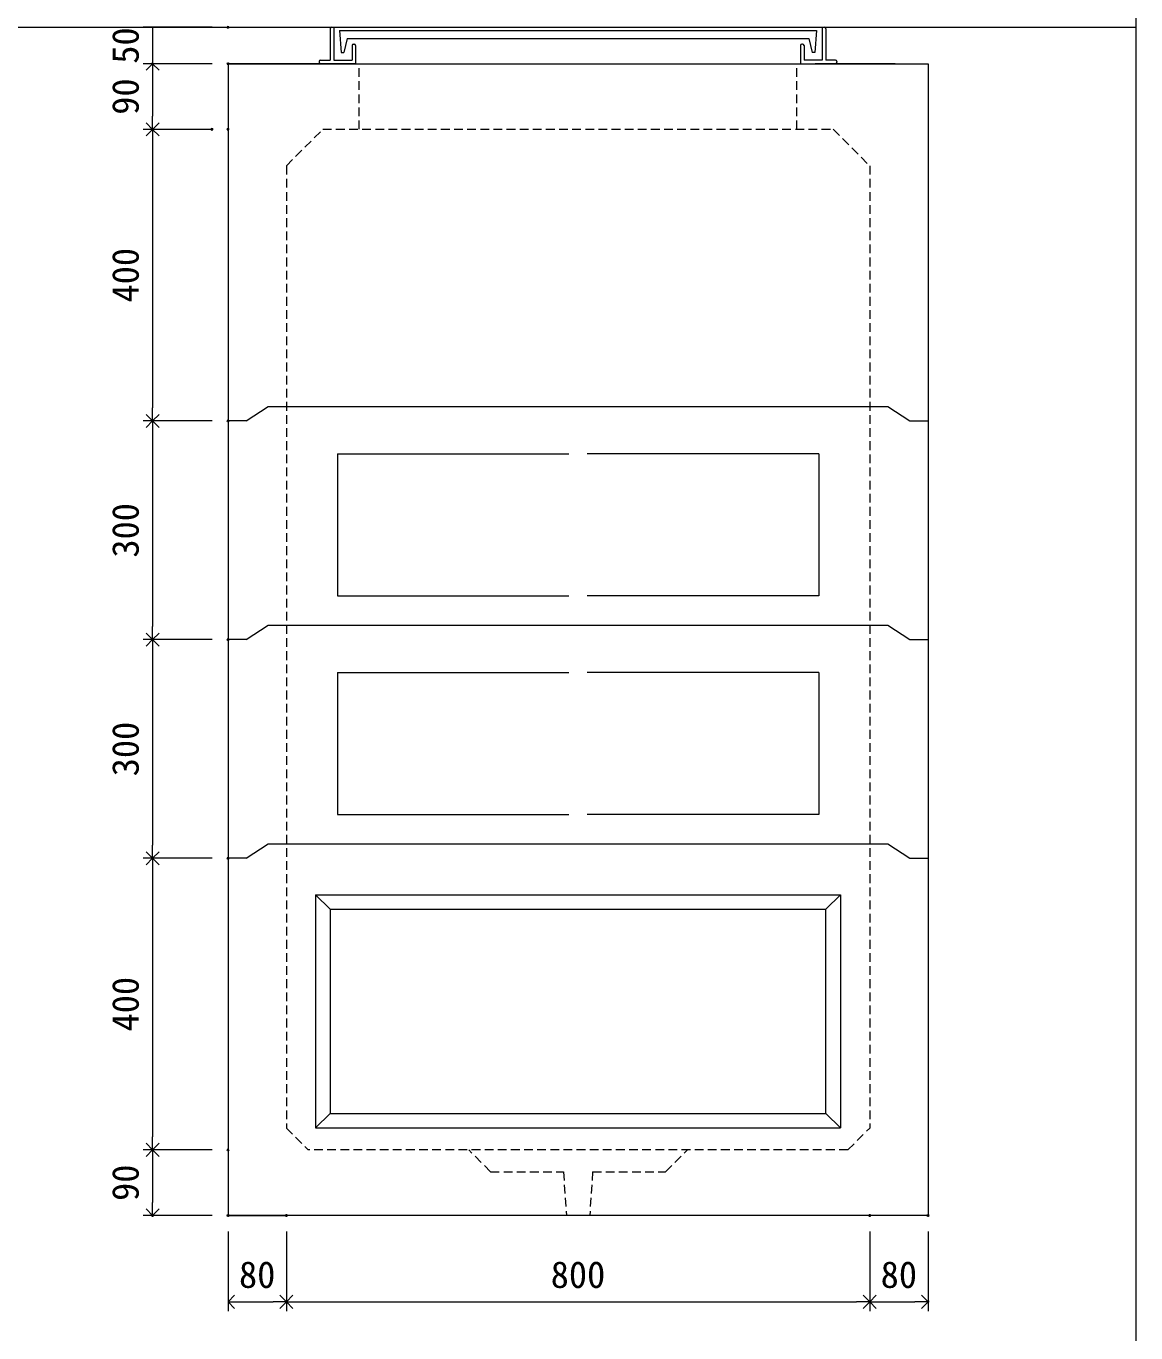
# Model space of a CAD drawing. Units: millimetres, scale not verified. Extents: x -4890 to 18490, y -2335 to 2335.
# Drawn here: x 3368 to 4890, y -1166 to 627 of the extents above; entities that cross this region are included whole.
import ezdxf
from ezdxf.enums import TextEntityAlignment as Align

# ---------------------------------------------------------------- set-up
doc = ezdxf.new("R2010")
doc.units = ezdxf.units.MM
doc.header["$LTSCALE"] = 10
doc.header["$PDMODE"] = 32
doc.header["$PDSIZE"] = 2
doc.linetypes.add('DASHED1', pattern=[1.8, 1.2, -0.6])
doc.linetypes.add('USER2', pattern=[50.8, 31.75, -6.35, 6.35, -6.35])
doc.layers.add('0-1_Defpoints', color=7, linetype='Continuous')
for name, color, linetype, lineweight in [('0-2_waku', 7, 'Continuous', 18), ('0-3_gaikei', 7, 'Continuous', 18), ('0-4_kakure', 7, 'DASHED1', 5), ('0-5_sunpou', 7, 'Continuous', 5), ('0-9_uchigawa', 6, 'Continuous', 18), ('0-B_futa', 3, 'Continuous', 18), ('0-C_GL', 4, 'Continuous', 18), ('1-3_uchigawa2', 6, 'USER2', 18)]:
    doc.layers.add(name, color=color, linetype=linetype, lineweight=lineweight)
doc.styles.add('ＭＳ ゴシック', font='')
doc.styles.get('ＭＳ ゴシック').set_extended_font_data('MS Gothic')

# ---------------------------------------------------------------- blocks, each defined once
blk = doc.blocks.new('_Open90')
at = {"layer": '0-5_sunpou'}
blk.add_line((0, 0), (-1, 0), dxfattribs=at)
blk.add_lwpolyline([(-0.5, 0.5), (0, 0), (-0.5, -0.5)], dxfattribs=at)
blk = doc.blocks.new('D104')
at = {"layer": '0-1_Defpoints'}
for p in [(5092.32, 2744.36), (4988.83, 2654.36), (5092.32, 2654.36)]:
    blk.add_point(p, dxfattribs=at)
at = {"layer": '0-5_sunpou'}
for p, q in [((5070.32, 2744.36), (4975.83, 2744.36)), ((4988.83, 2726.36), (4988.83, 2672.36)), ((5070.32, 2654.36), (4975.83, 2654.36))]:
    blk.add_line(p, q, dxfattribs=at)
at = {"layer": '0-5_sunpou', "xscale": 18, "yscale": 18}
for p, rotation in [((4988.83, 2744.36), 90), ((4988.83, 2654.36), 270)]:
    blk.add_blockref('_Open90', p, dxfattribs=dict(at, rotation=rotation))
at = {"layer": '0-5_sunpou', "style": 'ＭＳ ゴシック'}
blk.add_text('90', height=36.66, rotation=90, dxfattribs=at).set_placement((4980.83, 2674.36), align=Align.BOTTOM_LEFT)
blk = doc.blocks.new('D105')
at = {"layer": '0-1_Defpoints'}
for p in [(5070.32, 2654.36), (4988.83, 2254.36), (5092.32, 2254.36)]:
    blk.add_point(p, dxfattribs=at)
at = {"layer": '0-5_sunpou'}
for p, q in [((5048.32, 2654.36), (4975.83, 2654.36)), ((4988.83, 2636.36), (4988.83, 2272.36)), ((5070.32, 2254.36), (4975.83, 2254.36))]:
    blk.add_line(p, q, dxfattribs=at)
at = {"layer": '0-5_sunpou', "xscale": 18, "yscale": 18}
for p, rotation in [((4988.83, 2654.36), 90), ((4988.83, 2254.36), 270)]:
    blk.add_blockref('_Open90', p, dxfattribs=dict(at, rotation=rotation))
at = {"layer": '0-5_sunpou', "style": 'ＭＳ ゴシック'}
blk.add_text('400', height=36.66, rotation=90, dxfattribs=at).set_placement((4980.83, 2416.86), align=Align.BOTTOM_LEFT)
blk = doc.blocks.new('D106')
at = {"layer": '0-1_Defpoints'}
for p in [(5092.32, 2254.36), (4988.83, 1954.36), (5092.32, 1954.36)]:
    blk.add_point(p, dxfattribs=at)
at = {"layer": '0-5_sunpou'}
for p, q in [((5070.32, 2254.36), (4975.83, 2254.36)), ((4988.83, 2236.36), (4988.83, 1972.36)), ((5070.32, 1954.36), (4975.83, 1954.36))]:
    blk.add_line(p, q, dxfattribs=at)
at = {"layer": '0-5_sunpou', "xscale": 18, "yscale": 18}
for p, rotation in [((4988.83, 2254.36), 90), ((4988.83, 1954.36), 270)]:
    blk.add_blockref('_Open90', p, dxfattribs=dict(at, rotation=rotation))
at = {"layer": '0-5_sunpou', "style": 'ＭＳ ゴシック'}
blk.add_text('300', height=36.66, rotation=90, dxfattribs=at).set_placement((4980.83, 2066.86), align=Align.BOTTOM_LEFT)
blk = doc.blocks.new('D107')
at = {"layer": '0-1_Defpoints'}
for p in [(5092.32, 1954.36), (4988.83, 1654.36), (5092.32, 1654.36)]:
    blk.add_point(p, dxfattribs=at)
at = {"layer": '0-5_sunpou'}
for p, q in [((5070.32, 1954.36), (4975.83, 1954.36)), ((4988.83, 1936.36), (4988.83, 1672.36)), ((5070.32, 1654.36), (4975.83, 1654.36))]:
    blk.add_line(p, q, dxfattribs=at)
at = {"layer": '0-5_sunpou', "xscale": 18, "yscale": 18}
for p, rotation in [((4988.83, 1954.36), 90), ((4988.83, 1654.36), 270)]:
    blk.add_blockref('_Open90', p, dxfattribs=dict(at, rotation=rotation))
at = {"layer": '0-5_sunpou', "style": 'ＭＳ ゴシック'}
blk.add_text('300', height=36.66, rotation=90, dxfattribs=at).set_placement((4980.83, 1766.86), align=Align.BOTTOM_LEFT)
blk = doc.blocks.new('D86')
at = {"layer": '0-1_Defpoints'}
for p in [(5092.32, 2794.36), (4988.83, 2744.36), (5092.32, 2744.36)]:
    blk.add_point(p, dxfattribs=at)
at = {"layer": '0-5_sunpou'}
for p, q in [((5070.32, 2794.36), (4975.83, 2794.36)), ((4988.83, 2794.36), (4988.83, 2744.36)), ((5070.32, 2744.36), (4975.83, 2744.36))]:
    blk.add_line(p, q, dxfattribs=at)
at = {"layer": '0-5_sunpou', "style": 'ＭＳ ゴシック'}
blk.add_text('50', height=36.66, rotation=90, dxfattribs=at).set_placement((4980.83, 2744.36), align=Align.BOTTOM_LEFT)
blk = doc.blocks.new('D119')
at = {"layer": '0-1_Defpoints'}
for p in [(5092.32, 1654.36), (4988.83, 1254.36), (5092.32, 1254.36)]:
    blk.add_point(p, dxfattribs=at)
at = {"layer": '0-5_sunpou'}
for p, q in [((5070.32, 1654.36), (4975.83, 1654.36)), ((4988.83, 1636.36), (4988.83, 1272.36)), ((5070.32, 1254.36), (4975.83, 1254.36))]:
    blk.add_line(p, q, dxfattribs=at)
at = {"layer": '0-5_sunpou', "xscale": 18, "yscale": 18}
for p, rotation in [((4988.83, 1654.36), 90), ((4988.83, 1254.36), 270)]:
    blk.add_blockref('_Open90', p, dxfattribs=dict(at, rotation=rotation))
at = {"layer": '0-5_sunpou', "style": 'ＭＳ ゴシック'}
blk.add_text('400', height=36.66, rotation=90, dxfattribs=at).set_placement((4980.83, 1416.86), align=Align.BOTTOM_LEFT)
blk = doc.blocks.new('D120')
at = {"layer": '0-1_Defpoints'}
for p in [(5092.32, 1254.36), (4988.83, 1164.36), (5092.32, 1164.36)]:
    blk.add_point(p, dxfattribs=at)
at = {"layer": '0-5_sunpou'}
for p, q in [((5070.32, 1254.36), (4975.83, 1254.36)), ((4988.83, 1236.36), (4988.83, 1182.36)), ((5070.32, 1164.36), (4975.83, 1164.36))]:
    blk.add_line(p, q, dxfattribs=at)
at = {"layer": '0-5_sunpou', "xscale": 18, "yscale": 18}
for p, rotation in [((4988.83, 1254.36), 90), ((4988.83, 1164.36), 270)]:
    blk.add_blockref('_Open90', p, dxfattribs=dict(at, rotation=rotation))
at = {"layer": '0-5_sunpou', "style": 'ＭＳ ゴシック'}
blk.add_text('90', height=36.66, rotation=90, dxfattribs=at).set_placement((4980.83, 1184.36), align=Align.BOTTOM_LEFT)
blk = doc.blocks.new('D121')
at = {"layer": '0-1_Defpoints'}
for p in [(5092.32, 1164.36), (5172.32, 1164.36), (5172.32, 1045.97)]:
    blk.add_point(p, dxfattribs=at)
at = {"layer": '0-5_sunpou'}
for p, q in [((5092.32, 1142.36), (5092.32, 1032.97)), ((5172.32, 1142.36), (5172.32, 1032.97)), ((5110.32, 1045.97), (5154.32, 1045.97))]:
    blk.add_line(p, q, dxfattribs=at)
at = {"layer": '0-5_sunpou', "xscale": 18, "yscale": 18, "rotation": 180}
blk.add_blockref('_Open90', (5092.32, 1045.97), dxfattribs=at)
at = {"layer": '0-5_sunpou', "xscale": 18, "yscale": 18}
blk.add_blockref('_Open90', (5172.32, 1045.97), dxfattribs=at)
at = {"layer": '0-5_sunpou', "style": 'ＭＳ ゴシック'}
blk.add_text('80', height=36.66, dxfattribs=at).set_placement((5107.32, 1053.97), align=Align.BOTTOM_LEFT)
blk = doc.blocks.new('D122')
at = {"layer": '0-1_Defpoints'}
for p in [(5172.32, 1164.36), (5972.32, 1164.36), (5972.32, 1045.97)]:
    blk.add_point(p, dxfattribs=at)
at = {"layer": '0-5_sunpou'}
for p, q in [((5172.32, 1142.36), (5172.32, 1032.97)), ((5972.32, 1142.36), (5972.32, 1032.97)), ((5190.32, 1045.97), (5954.32, 1045.97))]:
    blk.add_line(p, q, dxfattribs=at)
at = {"layer": '0-5_sunpou', "xscale": 18, "yscale": 18, "rotation": 180}
blk.add_blockref('_Open90', (5172.32, 1045.97), dxfattribs=at)
at = {"layer": '0-5_sunpou', "xscale": 18, "yscale": 18}
blk.add_blockref('_Open90', (5972.32, 1045.97), dxfattribs=at)
at = {"layer": '0-5_sunpou', "style": 'ＭＳ ゴシック'}
blk.add_text('800', height=36.66, dxfattribs=at).set_placement((5534.82, 1053.97), align=Align.BOTTOM_LEFT)
blk = doc.blocks.new('D123')
at = {"layer": '0-1_Defpoints'}
for p in [(5972.32, 1164.36), (6052.32, 1164.36), (6052.32, 1045.97)]:
    blk.add_point(p, dxfattribs=at)
at = {"layer": '0-5_sunpou'}
for p, q in [((5972.32, 1142.36), (5972.32, 1032.97)), ((6052.32, 1142.36), (6052.32, 1032.97)), ((5990.32, 1045.97), (6034.32, 1045.97))]:
    blk.add_line(p, q, dxfattribs=at)
at = {"layer": '0-5_sunpou', "xscale": 18, "yscale": 18, "rotation": 180}
blk.add_blockref('_Open90', (5972.32, 1045.97), dxfattribs=at)
at = {"layer": '0-5_sunpou', "xscale": 18, "yscale": 18}
blk.add_blockref('_Open90', (6052.32, 1045.97), dxfattribs=at)
at = {"layer": '0-5_sunpou', "style": 'ＭＳ ゴシック'}
blk.add_text('80', height=36.66, dxfattribs=at).set_placement((5987.32, 1053.97), align=Align.BOTTOM_LEFT)

msp = doc.modelspace()

# ---------------------------------------------------------------- linework, layer by layer
at = {"layer": '0-2_waku'}
msp.add_line((4889.94, 2335.39), (4889.94, -1939.61), dxfattribs=at)
at = {"layer": '0-3_gaikei'}
for p, q in [((3644.94, 575.39), (3644.94, -1004.61)), ((3644.94, 575.39), (4604.94, 575.39)), ((3689.94, 575.39), (3799.94, 575.39)), ((3724.94, 575.39), (4524.94, 575.39)), ((4559.94, 575.39), (4449.94, 575.39)), ((4604.94, 575.39), (4604.94, -1004.61)), ((3669.94, 85.39), (3699.94, 105.39)), ((3669.94, 85.39), (3699.94, 105.39)), ((3699.94, 105.39), (4549.94, 105.39)), ((4549.94, 105.39), (4579.94, 85.39)), ((4549.94, 105.39), (4579.94, 85.39)), ((3669.94, 85.39), (3644.94, 85.39)), ((3669.94, 85.39), (3644.94, 85.39)), ((4579.94, 85.39), (4604.94, 85.39)), ((4579.94, 85.39), (4604.94, 85.39)), ((3669.94, -214.61), (3699.94, -194.61)), ((3669.94, -214.61), (3699.94, -194.61)), ((3669.94, -214.61), (3699.94, -194.61)), ((3669.94, -214.61), (3699.94, -194.61)), ((3699.94, -194.61), (4549.94, -194.61)), ((4549.94, -194.61), (4579.94, -214.61)), ((4549.94, -194.61), (4579.94, -214.61)), ((4549.94, -194.61), (4579.94, -214.61)), ((4549.94, -194.61), (4579.94, -214.61)), ((3669.94, -214.61), (3644.94, -214.61)), ((3669.94, -214.61), (3644.94, -214.61)), ((3669.94, -214.61), (3644.94, -214.61)), ((3669.94, -214.61), (3644.94, -214.61)), ((4579.94, -214.61), (4604.94, -214.61)), ((4579.94, -214.61), (4604.94, -214.61)), ((4579.94, -214.61), (4604.94, -214.61)), ((4579.94, -214.61), (4604.94, -214.61)), ((3669.94, -514.61), (3699.94, -494.61)), ((3669.94, -514.61), (3699.94, -494.61)), ((3699.94, -494.61), (4549.94, -494.61)), ((4549.94, -494.61), (4579.94, -514.61)), ((4549.94, -494.61), (4579.94, -514.61)), ((3669.94, -514.61), (3644.94, -514.61)), ((3669.94, -514.61), (3644.94, -514.61)), ((4579.94, -514.61), (4604.94, -514.61)), ((4579.94, -514.61), (4604.94, -514.61)), ((4604.94, -1004.61), (3644.94, -1004.61)), ((3644.94, -1004.61), (3724.94, -1004.61))]:
    msp.add_line(p, q, dxfattribs=at)
at = {"layer": '0-3_gaikei', "lineweight": 5}
for p, q in [((3699.94, 105.39), (4549.94, 105.39)), ((3699.94, 105.39), (4549.94, 105.39)), ((3699.94, -194.61), (4549.94, -194.61)), ((3699.94, -194.61), (4549.94, -194.61)), ((3699.94, -194.61), (4549.94, -194.61)), ((3699.94, -194.61), (4549.94, -194.61)), ((3699.94, -494.61), (4549.94, -494.61)), ((3699.94, -494.61), (4549.94, -494.61))]:
    msp.add_line(p, q, dxfattribs=at)
at = {"layer": '0-3_gaikei'}
msp.add_lwpolyline([(3774.94, 575.39), (3644.94, 575.39), (4604.94, 575.39)], dxfattribs=at)
at = {"layer": '0-4_kakure'}
for p, q in [((3824.94, 485.39), (3824.94, 575.39)), ((4424.94, 485.39), (4424.94, 575.39)), ((3724.94, 435.39), (3774.94, 485.39)), ((3774.94, 485.39), (4474.94, 485.39)), ((3774.94, 485.39), (4474.94, 485.39)), ((3774.94, 485.39), (4474.94, 485.39)), ((4474.94, 485.39), (4524.94, 435.39)), ((3724.94, 435.39), (3724.94, -884.61)), ((4524.94, 435.39), (4524.94, -884.61)), ((3724.94, -884.61), (3754.94, -914.61)), ((3724.94, -884.61), (3754.94, -914.61)), ((3724.94, -884.61), (3754.94, -914.61)), ((4494.94, -914.61), (4524.94, -884.61)), ((4494.94, -914.61), (4524.94, -884.61)), ((4494.94, -914.61), (4524.94, -884.61)), ((4494.94, -914.61), (3754.94, -914.61)), ((4494.94, -914.61), (3754.94, -914.61)), ((4494.94, -914.61), (3754.94, -914.61)), ((4004.94, -944.61), (3974.94, -914.61)), ((4004.94, -944.61), (3974.94, -914.61)), ((4004.94, -944.61), (3974.94, -914.61)), ((4004.94, -944.61), (3974.94, -914.61)), ((4004.94, -944.61), (3974.94, -914.61)), ((4244.94, -944.61), (4274.94, -914.61)), ((4244.94, -944.61), (4274.94, -914.61)), ((4244.94, -944.61), (4274.94, -914.61)), ((4244.94, -944.61), (4274.94, -914.61)), ((4244.94, -944.61), (4274.94, -914.61)), ((4004.94, -944.61), (4104.94, -944.61)), ((4004.94, -944.61), (4104.94, -944.61)), ((4004.94, -944.61), (4104.94, -944.61)), ((4004.94, -944.61), (4104.94, -944.61)), ((4004.94, -944.61), (4104.94, -944.61)), ((4104.94, -944.61), (4108.94, -1004.61)), ((4104.94, -944.61), (4108.94, -1004.61)), ((4104.94, -944.61), (4108.94, -1004.61)), ((4144.94, -944.61), (4140.94, -1004.61)), ((4144.94, -944.61), (4140.94, -1004.61)), ((4144.94, -944.61), (4140.94, -1004.61)), ((4144.94, -944.61), (4244.94, -944.61)), ((4144.94, -944.61), (4244.94, -944.61)), ((4144.94, -944.61), (4244.94, -944.61)), ((4144.94, -944.61), (4244.94, -944.61)), ((4144.94, -944.61), (4244.94, -944.61))]:
    msp.add_line(p, q, dxfattribs=at)
at = {"layer": '0-9_uchigawa'}
for p, q in [((3764.94, -564.61), (3784.94, -584.61)), ((3764.94, -564.61), (3764.94, -864.61)), ((3764.94, -564.61), (4484.94, -564.61)), ((3764.94, -564.61), (3764.94, -884.54)), ((3764.94, -564.61), (3784.94, -584.61)), ((3764.94, -564.61), (3784.94, -584.61)), ((3764.94, -564.61), (3764.94, -864.61)), ((3764.94, -564.61), (4484.94, -564.61)), ((3764.94, -564.61), (3764.94, -884.54)), ((3764.94, -564.61), (3784.94, -584.61)), ((3764.94, -564.61), (3784.94, -584.61)), ((3764.94, -564.61), (3764.94, -864.61)), ((3764.94, -564.61), (4484.94, -564.61)), ((3764.94, -564.61), (3764.94, -884.54)), ((3764.94, -564.61), (3784.94, -584.61)), ((4484.94, -564.61), (4464.94, -584.61)), ((4484.94, -564.61), (4464.94, -584.61)), ((4484.94, -564.61), (4464.94, -584.61)), ((4484.94, -564.61), (4484.94, -884.54)), ((4484.94, -564.61), (4484.94, -884.54)), ((4484.94, -564.61), (4484.94, -884.54)), ((3784.94, -584.61), (3784.94, -844.61)), ((3784.94, -584.61), (3784.94, -844.61)), ((3784.94, -584.61), (3784.94, -844.61)), ((3784.94, -584.61), (3784.94, -844.61)), ((3784.94, -584.61), (3784.94, -864.54)), ((3784.94, -584.61), (3784.94, -844.61)), ((3784.94, -584.61), (3784.94, -844.61)), ((3784.94, -584.61), (3784.94, -844.61)), ((3784.94, -584.61), (3784.94, -844.61)), ((3784.94, -584.61), (3784.94, -864.54)), ((3784.94, -584.61), (3784.94, -844.61)), ((3784.94, -584.61), (3784.94, -844.61)), ((3784.94, -584.61), (3784.94, -844.61)), ((3784.94, -584.61), (3784.94, -844.61)), ((3784.94, -584.61), (3784.94, -864.54)), ((4464.94, -864.54), (4464.94, -584.61)), ((4464.94, -864.54), (4464.94, -584.61)), ((4464.94, -864.54), (4464.94, -584.61)), ((3764.94, -884.54), (3784.94, -864.54)), ((3764.94, -884.54), (3784.94, -864.54)), ((3764.94, -884.54), (3784.94, -864.54)), ((3784.94, -864.54), (4464.94, -864.54)), ((3784.94, -864.54), (4464.94, -864.54)), ((3784.94, -864.54), (4464.94, -864.54)), ((4484.94, -884.54), (4464.94, -864.54)), ((4484.94, -884.54), (4464.94, -864.54)), ((4484.94, -884.54), (4464.94, -864.54)), ((3764.94, -884.54), (4484.94, -884.54)), ((3764.94, -884.54), (4484.94, -884.54)), ((3764.94, -884.54), (4484.94, -884.54)), ((3784.94, -884.54), (4484.94, -884.54)), ((3784.94, -884.54), (4484.94, -884.54)), ((3784.94, -884.54), (4484.94, -884.54))]:
    msp.add_line(p, q, dxfattribs=at)
for points in [[(3764.94, -564.61), (3784.94, -584.61), (3784.94, -844.61)], [(3764.94, -564.61), (3784.94, -584.61), (4464.94, -584.61)], [(3764.94, -564.61), (3784.94, -584.61), (3784.94, -844.61)], [(3764.94, -564.61), (3784.94, -584.61), (4464.94, -584.61)], [(3764.94, -564.61), (3784.94, -584.61), (3784.94, -844.61)], [(3764.94, -564.61), (3784.94, -584.61), (4464.94, -584.61)]]:
    msp.add_lwpolyline(points, dxfattribs=at)
at = {"layer": '0-B_futa'}
for p, q in [((3784.94, 623.39), (3784.94, 580.39)), ((3786.94, 625.39), (3789.94, 625.39)), ((3789.94, 625.39), (3789.94, 580.39)), ((3797.75, 620.89), (4452.08, 620.89)), ((3797.75, 620.89), (3800.24, 590.89)), ((3808.27, 609.89), (3803.95, 590.89)), ((3808.27, 609.89), (4441.61, 609.89)), ((4441.61, 609.89), (4445.93, 590.89)), ((4452.08, 620.89), (4449.83, 590.89)), ((4459.94, 625.39), (4459.94, 580.39)), ((4459.94, 625.39), (4462.94, 625.39)), ((4464.94, 623.39), (4464.94, 580.39)), ((3814.94, 600.39), (3814.94, 580.39)), ((3816.94, 602.39), (3817.94, 602.39)), ((3819.94, 600.39), (3819.94, 575.39)), ((4429.94, 600.39), (4429.94, 575.39)), ((4432.94, 602.39), (4431.94, 602.39)), ((4434.94, 600.39), (4434.94, 580.39)), ((3769.94, 578.39), (3769.94, 577.39)), ((3771.94, 580.39), (3784.94, 580.39)), ((3819.94, 575.39), (3771.94, 575.39)), ((3789.94, 580.39), (3814.94, 580.39)), ((3800.24, 590.89), (3803.95, 590.89)), ((4429.94, 575.39), (4477.94, 575.39)), ((4459.94, 580.39), (4434.94, 580.39)), ((4449.83, 590.89), (4445.93, 590.89)), ((4477.94, 580.39), (4464.94, 580.39)), ((4479.94, 578.39), (4479.94, 577.39))]:
    msp.add_line(p, q, dxfattribs=at)
for centre, start, end in [((3786.94, 623.39), 90, 180), ((4462.94, 623.39), 0, 90), ((3816.94, 600.39), 90, 180), ((3817.94, 600.39), 0, 90), ((4431.94, 600.39), 90, 180), ((4432.94, 600.39), 0, 90), ((3771.94, 578.39), 90, 180), ((3771.94, 577.39), 180, 270), ((4477.94, 578.39), 0, 90), ((4477.94, 577.39), 270, 0)]:
    msp.add_arc(centre, 2, start, end, dxfattribs=at)
at = {"layer": '0-C_GL'}
msp.add_line((-1230.06, 625.39), (4889.94, 625.39), dxfattribs=at)
msp.add_line((-1230.06, 625.39), (4889.94, 625.39), dxfattribs=at)
at = {"layer": '1-3_uchigawa2'}
for p, q in [((3794.94, 40.39), (4124.94, 40.39)), ((4454.94, 40.39), (4124.94, 40.39)), ((3794.94, -259.61), (4124.94, -259.61)), ((4454.94, -259.61), (4124.94, -259.61))]:
    msp.add_line(p, q, dxfattribs=at)
for points in [[(3794.94, 40.39), (3794.94, -154.61), (4124.94, -154.61)], [(4454.94, 40.39), (4454.94, -154.61), (4124.94, -154.61)], [(3794.94, -259.61), (3794.94, -454.61), (4124.94, -454.61)], [(4454.94, -259.61), (4454.94, -454.61), (4124.94, -454.61)]]:
    msp.add_lwpolyline(points, dxfattribs=at)

# ---------------------------------------------------------------- block references
at = {"layer": '0-5_sunpou'}
for name in ['D86', 'D104', 'D105', 'D106', 'D107', 'D119', 'D120', 'D121', 'D122', 'D123']:
    msp.add_blockref(name, (-1447.37, -2168.98), dxfattribs=at)

doc.saveas('drawing.dxf')
